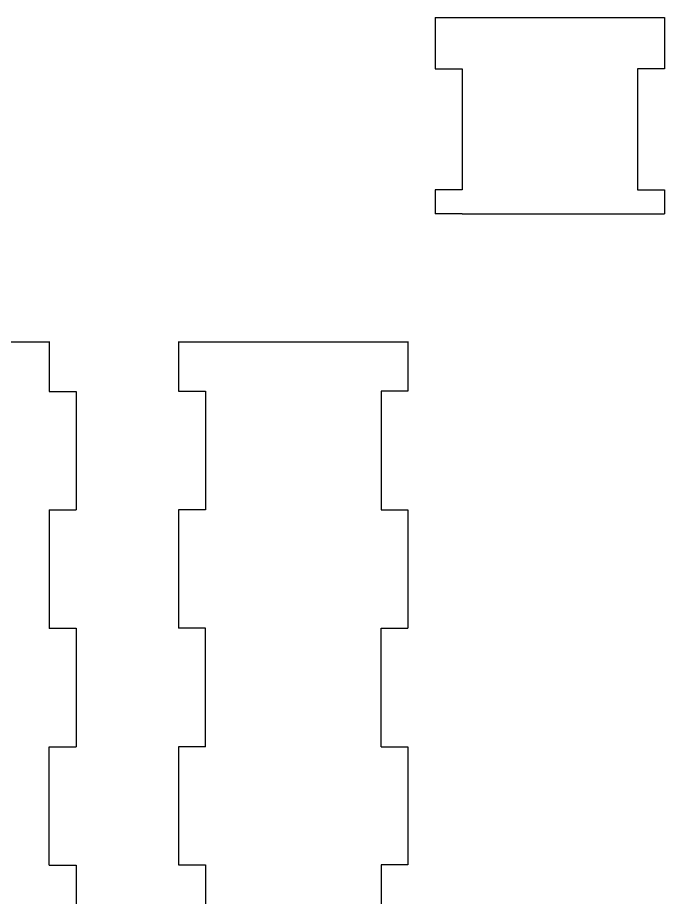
# Model space of a CAD drawing. Header units: millimetres. Extents: x -269 to 152, y -111 to 76.
# Drawn here: x 104.2 to 152.1, y -11.2 to 54 of the extents above; entities that cross this region are included whole.
import ezdxf

# ---------------------------------------------------------------- set-up
doc = ezdxf.new("R2010")
doc.units = ezdxf.units.MM
doc.layers.get('0').update_dxf_attribs({"color": 18, "lineweight": 25, "true_color": 0x000000})

msp = doc.modelspace()

# ---------------------------------------------------------------- linework, layer by layer
for p, q in [((135.117, 54.03), (152.117, 54.03)), ((135.117, 54.03), (135.117, 50.23)), ((152.117, 54.03), (152.117, 50.23)), ((135.117, 50.23), (137.117, 50.23)), ((137.117, 50.23), (137.117, 41.28)), ((152.117, 50.23), (150.117, 50.23)), ((150.117, 50.23), (150.117, 41.28)), ((137.117, 41.28), (135.117, 41.28)), ((135.117, 41.28), (135.117, 39.48)), ((150.117, 41.28), (152.117, 41.28)), ((152.117, 41.28), (152.117, 39.48)), ((137.117, 39.48), (135.117, 39.48)), ((137.117, 39.48), (150.117, 39.48)), ((150.117, 39.48), (152.117, 39.48)), ((89.78, 30.015), (106.5, 30.015)), ((106.5, 30.037), (106.5, 26.325)), ((116.109, 30.037), (116.109, 26.35)), ((116.109, 30.015), (133.109, 30.015)), ((133.109, 30.037), (133.109, 26.35)), ((106.5, 26.33), (108.5, 26.33)), ((108.5, 26.33), (108.5, 17.55)), ((116.109, 26.35), (118.109, 26.35)), ((118.109, 26.35), (118.109, 17.55)), ((133.109, 26.35), (131.109, 26.35)), ((131.109, 26.35), (131.109, 17.55)), ((106.5, 17.555), (106.5, 8.775)), ((106.5, 17.55), (108.5, 17.55)), ((118.109, 17.55), (116.109, 17.55)), ((116.109, 17.55), (116.109, 8.8)), ((131.109, 17.55), (133.109, 17.55)), ((133.109, 17.55), (133.109, 8.8)), ((106.5, 8.78), (108.5, 8.78)), ((108.5, 8.78), (108.5, 0)), ((118.109, 8.8), (116.109, 8.8)), ((118.109, 0), (118.109, 8.8)), ((131.109, 8.8), (133.109, 8.8)), ((131.109, 0), (131.109, 8.8)), ((106.5, -8.765), (106.5, 0)), ((106.5, 0), (108.5, 0)), ((118.109, 0), (116.109, 0)), ((116.109, 0), (116.109, -8.75)), ((131.109, 0), (133.109, 0)), ((133.109, 0), (133.109, -8.75)), ((106.5, -8.76), (108.5, -8.76)), ((106.5, -8.775), (106.5, -8.775)), ((106.5, -8.775), (106.5, -8.775)), ((106.5, -8.775), (106.5, -8.775)), ((108.5, -8.76), (108.5, -17.54)), ((116.109, -8.75), (118.109, -8.75)), ((118.109, -8.75), (118.109, -17.5)), ((133.109, -8.75), (131.109, -8.75)), ((131.109, -8.75), (131.109, -17.5))]:
    msp.add_line(p, q)

doc.saveas('drawing.dxf')
